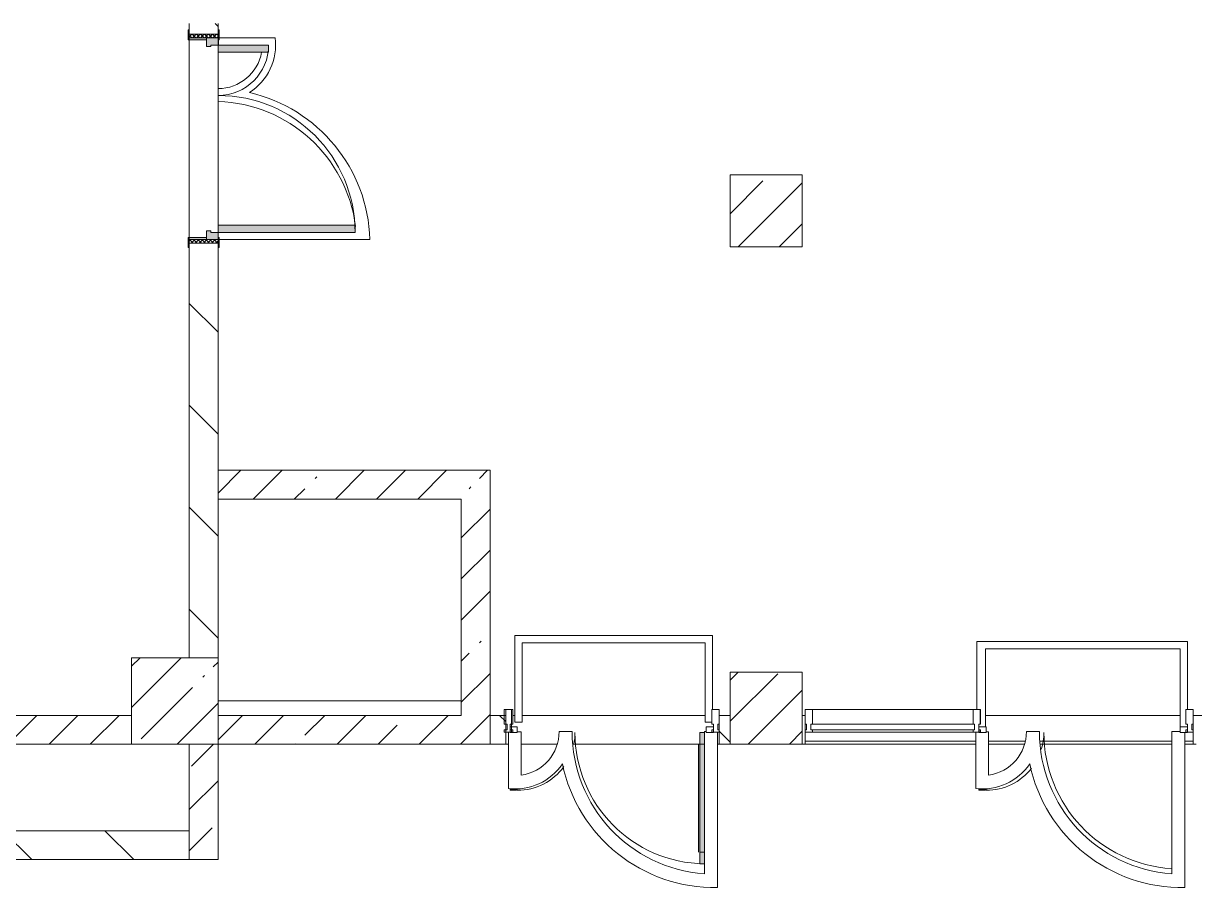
# Model space of a CAD drawing. Header units: millimetres. Extents: x -2911 to 185427, y -8553 to 29000.
# Drawn here: x 123827 to 131947, y 10705 to 16700 of the extents above; entities that cross this region are included whole.
import ezdxf

# ---------------------------------------------------------------- set-up
doc = ezdxf.new("R2010")
doc.units = ezdxf.units.MM
for name, color, linetype, lineweight, true_color in [('A-DETL-GENF-4', 7, 'Continuous', 5, 0xe2e2e2), ('A-DETL-GENF-5', 7, 'Continuous', 5, 0xaaaaaa), ('A-DOOR-2', 7, 'Continuous', 5, 0xaaaaaa), ('A-DOOR-3', 7, 'Continuous', 5, 0xe2e2e2), ('A-DOOR-FRAM-2', 7, 'Continuous', 5, 0xe2e2e2), ('A-DOOR-FRAM-3', 7, 'Continuous', 5, 0xaaaaaa), ('A-FLOR-2', 7, 'Continuous', 5, 0xaaaaaa)]:
    doc.layers.add(name, color=color, linetype=linetype, lineweight=lineweight, true_color=true_color)
for name, color, linetype, lineweight in [('A-GLAZ-CURT-3', 7, 'Continuous', 5), ('A-GLAZ-CWMG-4', 7, 'Continuous', 5), ('A-WALL', 7, 'Continuous', 9), ('I-WALL-3', 7, 'Continuous', 5), ('S-COLS-2', 7, 'Continuous', 5)]:
    doc.layers.add(name, color=color, linetype=linetype, lineweight=lineweight)
pattern_1 = [(135, (58417.4, 0), (-353.5534, -353.5534), [])]
pattern_2 = [(45, (58417.4, 0), (-285.1231, 285.1231), []), (45, (58702.5, 0), (-285.1231, 285.1231), [504.031, -100.806, 16.764, -84.042])]

# ---------------------------------------------------------------- blocks, each defined once
blk = doc.blocks.new('BSC_Колонна _Прямоугольная - 600х600-23205240-2_9_1_птичка')
at = {"layer": 'S-COLS-2'}
h = blk.add_hatch(dxfattribs=at)
h.set_pattern_fill('FP_118', color=256, style=0, pattern_type=2)
h.set_pattern_definition([(45, (-66460, -12000), (-285.1231, 285.1231), []), (45, (-66174.88, -12000), (-285.1231, 285.1231), [504.031, -100.806, 16.764, -84.042])])
h.paths.add_polyline_path([(-300, -300), (300, -300), (300, 300), (-300, 300)])
for p, q in [((300, 300), (-300, 300)), ((-300, 300), (-300, -300)), ((300, -300), (300, 300)), ((-300, -300), (300, -300))]:
    blk.add_line(p, q, dxfattribs=at)
blk = doc.blocks.new('110_Дверь_СКБ_2Ст - Д-6_л__ ДОО_Дв_1450x2100h_Дверь из раздевальной в коридор-V192-2_9_1_птичка')
at = {"layer": 'A-DOOR-2'}
h = blk.add_hatch(dxfattribs=at)
h.set_pattern_fill('FP_137', color=256, style=0, pattern_type=2)
h.set_pattern_definition([(135, (1576.41, 164.685), (-14.14214, -14.14214), []), (225, (1576.41, 164.685), (14.14214, -14.14214), [])])
h.paths.add_polyline_path([(737.5, 100), (712.5, 100), (712.5, -100), (737.5, -100)])
at = {"layer": 'A-DOOR-3'}
for points in [[(662.5, 100), (662.5, 1050), (612.5, 1050), (612.5, 100)], [(-587.5, 100), (-587.5, 450), (-637.5, 450), (-637.5, 100)]]:
    blk.add_hatch(color=256, dxfattribs=at).paths.add_polyline_path(points)
h = blk.add_hatch(color=256, dxfattribs=at)
h.paths.add_polyline_path([(712.5, 100), (662.5, 100), (662.5, 50), (652.5, 50), (652.5, 20), (712.5, 20)])
h.paths.add_polyline_path([(-627.5, 20), (-627.5, 50), (-637.5, 50), (-637.5, 100), (-687.5, 100), (-687.5, 20)])
at = {"layer": 'A-DOOR-FRAM-2'}
for points in [[(-672.5, 100), (-672.5, 108), (-742.5, 108), (-742.5, 100)], [(767.5, 100), (767.5, 108), (697.5, 108), (697.5, 100)], [(-672.5, 20), (-687.5, 20), (-687.5, -100), (-672.5, -94.3)], [(712.5, 20), (697.5, 20), (697.5, -100), (712.5, -100)], [(-672.5, -100), (-742.5, -100), (-742.5, -108), (-672.5, -108)], [(767.5, -108), (767.5, -100), (697.5, -100), (697.5, -108)]]:
    blk.add_hatch(color=256, dxfattribs=at).paths.add_polyline_path(points)
at = {"layer": 'A-DOOR-FRAM-3'}
h = blk.add_hatch(dxfattribs=at)
h.set_pattern_fill('FP_138', color=256, style=0, pattern_type=2)
h.set_pattern_definition([(45, (-546.384, 164.685), (-14.1421, 14.1421), []), (135, (-546.384, 164.685), (-14.1421, -14.1421), [])])
h.paths.add_polyline_path([(-687.5, -94.3), (-687.5, 100), (-712.5, 100), (-712.5, -100), (-687.5, -100)])
at = {"layer": 'A-DOOR-2'}
for p, q in [((662.5, 1050), (612.5, 1050)), ((612.5, 1050), (612.5, 100)), ((662.5, 100), (662.5, 1050)), ((-637.5, 450), (-637.5, 100)), ((-587.5, 450), (-637.5, 450)), ((-587.5, 100), (-587.5, 450)), ((-637.5, 100), (-587.5, 100)), ((612.5, 100), (662.5, 100))]:
    blk.add_line(p, q, dxfattribs=at)
for centre, radius, start, end in [((662.5, 100), 950, 90, 180), ((-637.5, 100), 350, 360, 90)]:
    blk.add_arc(centre, radius, start, end, dxfattribs=at)
at = {"layer": 'A-DOOR-FRAM-3'}
for p, q in [((-672.5, 108), (-742.5, 108)), ((-742.5, 108), (-742.5, 100)), ((-742.5, 100), (-672.5, 100)), ((-687.5, 100), (-712.5, 100)), ((-712.5, 100), (-712.5, -100)), ((-637.5, 100), (-687.5, 100)), ((-687.5, 100), (-687.5, 20)), ((-687.5, -100), (-687.5, 100)), ((-672.5, 100), (-672.5, 108)), ((-637.5, 50), (-637.5, 100)), ((662.5, 100), (662.5, 50)), ((712.5, 100), (662.5, 100)), ((767.5, 108), (697.5, 108)), ((697.5, 108), (697.5, 100)), ((697.5, 100), (767.5, 100)), ((712.5, 20), (712.5, 100)), ((737.5, 100), (712.5, 100)), ((712.5, 100), (712.5, -100)), ((737.5, -100), (737.5, 100)), ((767.5, 100), (767.5, 108)), ((-687.5, 20), (-627.5, 20)), ((-672.5, 20), (-687.5, 20)), ((-687.5, 20), (-687.5, -100)), ((-672.5, -100), (-672.5, 20)), ((-627.5, 50), (-637.5, 50)), ((-627.5, 20), (-627.5, 50)), ((662.5, 50), (652.5, 50)), ((652.5, 50), (652.5, 20)), ((652.5, 20), (712.5, 20)), ((712.5, 20), (697.5, 20)), ((697.5, 20), (697.5, -100)), ((712.5, -100), (712.5, 20)), ((-672.5, -100), (-742.5, -100)), ((-742.5, -100), (-742.5, -108)), ((-742.5, -108), (-672.5, -108)), ((-712.5, -100), (-687.5, -100)), ((-687.5, -100), (-672.5, -100)), ((-672.5, -108), (-672.5, -100)), ((697.5, -100), (712.5, -100)), ((767.5, -100), (697.5, -100)), ((697.5, -100), (697.5, -108)), ((697.5, -108), (767.5, -108)), ((712.5, -100), (737.5, -100)), ((767.5, -108), (767.5, -100))]:
    blk.add_line(p, q, dxfattribs=at)
blk = doc.blocks.new('BSC_Колонна _Прямоугольная - 500х500-V241-2_9_1_птичка')
at = {"layer": 'S-COLS-2'}
h = blk.add_hatch(dxfattribs=at)
h.set_pattern_fill('FP_174', color=256, style=0, pattern_type=2)
h.set_pattern_definition([(45, (-70560, -15400), (-285.1231, 285.1231), []), (45, (-70274.88, -15400), (-285.1231, 285.1231), [504.031, -100.806, 16.764, -84.042])])
h.paths.add_polyline_path([(-250, -250), (250, -250), (250, 250), (-250, 250)])
for p, q in [((250, 250), (-250, 250)), ((-250, 250), (-250, -250)), ((250, -250), (250, 250)), ((-250, -250), (250, -250))]:
    blk.add_line(p, q, dxfattribs=at)
blk = doc.blocks.new('Прямоугольный импост - Импост структурный с накладкой - 160мм Темный-33326475-2_9_1_птичка')
at = {"layer": 'A-GLAZ-CWMG-4'}
for p, q in [((-50, 40), (-50, 140)), ((-50, 140), (0, 140)), ((0, 140), (0, 40)), ((-40, 40), (-50, 40)), ((-50, -17), (-50, 0)), ((-50, 0), (-40, 0)), ((-40, 0), (-40, 40)), ((-10, 40), (-10, 0)), ((0, 40), (-10, 40)), ((-10, 0), (0, 0)), ((0, 0), (0, -17)), ((0, -17), (-50, -17))]:
    blk.add_line(p, q, dxfattribs=at)
blk = doc.blocks.new('Дверь_Витражная_остекление_ - ВВ-6 остекление-32274838-2_9_1_птичка')
at = {"layer": 'A-DETL-GENF-4'}
for points in [[(-610, 930), (-642.6, 930), (-642.6, 20), (-610, 20), (-610, 579)], [(705, 420), (660, 420), (660, 410.2), (705, 410.4)]]:
    blk.add_hatch(color=256, dxfattribs=at).paths.add_polyline_path(points)
at = {"layer": 'A-DETL-GENF-5'}
for p, q in [((-642.6, 930), (-610, 930)), ((-610, 930), (-642.6, 930)), ((-610, 930), (-610, 20)), ((-610, 20), (-610, 930)), ((-642.6, 850), (-610, 850)), ((-601, 850), (-601, 100)), ((705, 420), (660, 420)), ((660, 420), (660, 410.2)), ((705, 420), (660, 420)), ((660, 420), (660, 410.2)), ((705, 420), (705, 408.4)), ((705, 408.4), (705, 420)), ((-642.6, 100), (-610, 100)), ((-610, 20), (-642.6, 20)), ((-642.6, 20), (-610, 20))]:
    blk.add_line(p, q, dxfattribs=at)
at = {"layer": 'A-DOOR-2'}
for p, q in [((655, 420), (655, 410.4)), ((-655, 20), (-705, 20)), ((-705, 20), (-705, -20)), ((-655, -20), (-655, 20)), ((705, 20), (655, 20)), ((655, 20), (655, -20)), ((705, -20), (705, 20)), ((-705, -20), (-655, -20)), ((655, -20), (705, -20))]:
    blk.add_line(p, q, dxfattribs=at)
for centre, radius, start, end in [((-655, 20), 910, 360, 89.20859), ((655, 20), 400, 90, 143.87233), ((655, 20), 400, 168.59224, 180)]:
    blk.add_arc(centre, radius, start, end, dxfattribs=at)
blk = doc.blocks.new('Прямоугольный импост - Импост структурный с накладкой - 160мм Темный-33326241-2_9_1_птичка')
at = {"layer": 'A-GLAZ-CWMG-4'}
for p, q in [((-25, 40), (-25, 140)), ((-25, 140), (25, 140)), ((25, 140), (25, 40)), ((-15, 40), (-25, 40)), ((-25, -17), (-25, 0)), ((-25, 0), (-15, 0)), ((-15, 0), (-15, 40)), ((15, 40), (15, 0)), ((25, 40), (15, 40)), ((15, 0), (25, 0)), ((25, 0), (25, -17)), ((25, -17), (-25, -17))]:
    blk.add_line(p, q, dxfattribs=at)
blk = doc.blocks.new('Прямоугольный импост - Импост структурный с накладкой - 160мм Темный-33326242-2_9_1_птичка')
at = {"layer": 'A-GLAZ-CWMG-4'}
for p, q in [((0, 140), (-50, 140)), ((-50, 140), (-50, 40)), ((0, 40), (0, 140)), ((-50, 40), (-40, 40)), ((-40, 0), (-50, 0)), ((-50, 0), (-50, -17)), ((-40, 40), (-40, 0)), ((-10, 0), (-10, 40)), ((-10, 40), (0, 40)), ((0, 0), (-10, 0)), ((0, -17), (0, 0)), ((-50, -17), (0, -17))]:
    blk.add_line(p, q, dxfattribs=at)
blk = doc.blocks.new('Прямоугольный импост - Импост структурный с накладкой - 160мм Темный-33326237-2_9_1_птичка')
at = {"layer": 'A-GLAZ-CWMG-4'}
for p, q in [((-50, 40), (-50, 140)), ((-50, 140), (0, 140)), ((0, 140), (0, 40)), ((-40, 40), (-50, 40)), ((-50, -17), (-50, 0)), ((-50, 0), (-40, 0)), ((-40, 0), (-40, 40)), ((-10, 40), (-10, 0)), ((0, 40), (-10, 40)), ((-10, 0), (0, 0)), ((0, 0), (0, -17)), ((0, -17), (-50, -17))]:
    blk.add_line(p, q, dxfattribs=at)
blk = doc.blocks.new('Дверь_Витражная_остекление_ - В-18-32468702-2_9_1_птичка')
at = {"layer": 'A-DETL-GENF-4'}
blk.add_hatch(color=256, dxfattribs=at).paths.add_polyline_path([(677.5, 420), (683.2, 410.4), (722.5, 410.4), (722.5, 420), (683.2, 420)])
at = {"layer": 'A-DETL-GENF-5'}
for p, q in [((722.5, 420), (677.5, 420)), ((677.5, 420), (677.5, 409.8)), ((722.5, 420), (677.5, 420)), ((677.5, 420), (677.5, 409.8)), ((722.5, 420), (722.5, 408.9)), ((722.5, 408.9), (722.5, 420))]:
    blk.add_line(p, q, dxfattribs=at)
at = {"layer": 'A-DOOR-2'}
for p, q in [((672.5, 420), (672.5, 409.2)), ((-672.5, 20), (-722.5, 20)), ((-722.5, 20), (-722.5, -20)), ((-672.5, -20), (-672.5, 20)), ((722.5, 20), (672.5, 20)), ((672.5, 20), (672.5, -20)), ((722.5, -20), (722.5, 20)), ((-722.5, -20), (-672.5, -20)), ((672.5, -20), (722.5, -20))]:
    blk.add_line(p, q, dxfattribs=at)
for centre, radius, start, end in [((-672.5, 20), 945, 360, 86.42063), ((672.5, 20), 400, 90, 141.82821), ((672.5, 20), 400, 163.22836, 180)]:
    blk.add_arc(centre, radius, start, end, dxfattribs=at)
blk = doc.blocks.new('Системная панель - Стекло - 40мм-32468815-2_9_1_птичка')
at = {"layer": 'A-GLAZ-CURT-3'}
for p, q in [((567, 0), (-567, 0)), ((-567, 0), (-567, -40)), ((567, -40), (567, 0)), ((-567, -40), (567, -40))]:
    blk.add_line(p, q, dxfattribs=at)
blk = doc.blocks.new('Прямоугольный импост - Импост структурный с накладкой - 160мм Темный-33326239-2_9_1_птичка')
at = {"layer": 'A-GLAZ-CWMG-4'}
for p, q in [((-25, 40), (-25, 140)), ((-25, 140), (25, 140)), ((25, 140), (25, 40)), ((-15, 40), (-25, 40)), ((-25, -17), (-25, 0)), ((-25, 0), (-15, 0)), ((-15, 0), (-15, 40)), ((15, 40), (15, 0)), ((25, 40), (15, 40)), ((15, 0), (25, 0)), ((25, 0), (25, -17)), ((25, -17), (-25, -17))]:
    blk.add_line(p, q, dxfattribs=at)
blk = doc.blocks.new('Прямоугольный импост - Импост структурный с накладкой - 160мм Темный-32468813-2_9_1_птичка')
at = {"layer": 'A-GLAZ-CWMG-4'}
for p, q in [((70880, 11940), (71994, 11940)), ((70880, 11783), (71994, 11783))]:
    blk.add_line(p, q, dxfattribs=at)

msp = doc.modelspace()

# ---------------------------------------------------------------- hatches: boundary and pattern name
at = {"layer": 'I-WALL-3'}
h = msp.add_hatch(dxfattribs=at)
h.set_pattern_fill('FP_131', color=256, style=0, pattern_type=2)
h.set_pattern_definition(pattern_1)
h.paths.add_polyline_path([(124977.4, 12300), (125177.4, 12300), (125177.4, 15175), (124977.4, 15175), (124977.4, 13534.8)])
h.paths.add_polyline_path([(125177.4, 16625), (125177.4, 16700), (124977.4, 16700), (124983.1, 16625)])
h.paths.add_polyline_path([(125039.5, 17300), (125177.4, 17300), (125177.4, 22700), (124977.4, 22700), (124977.4, 17300)])
h.paths.add_polyline_path([(125177.4, 23300), (125177.4, 24050), (124977.4, 24050), (124977.4, 23300)])
h.paths.add_polyline_path([(125177.4, 25950), (125177.4, 26500), (124977.4, 26500), (124977.4, 25950)])
h = msp.add_hatch(dxfattribs=at)
h.set_pattern_fill('FP_128', color=256, style=0, pattern_type=2)
h.set_pattern_definition(pattern_2)
h.paths.add_polyline_path([(126862.4, 13400), (127062.4, 13400), (127062.4, 13600), (125177.4, 13600), (125177.4, 13400), (125910.7, 13400)])
h = msp.add_hatch(dxfattribs=at)
h.set_pattern_fill('FP_128', color=256, style=0, pattern_type=2)
h.set_pattern_definition(pattern_2)
h.paths.add_polyline_path([(126862.4, 11700), (127062.4, 11700), (127062.4, 13400), (126862.4, 13400), (126862.4, 11799.5)])
h = msp.add_hatch(dxfattribs=at)
h.set_pattern_fill('FP_128', color=256, style=0, pattern_type=2)
h.set_pattern_definition(pattern_2)
h.paths.add_polyline_path([(114117.4, 11700), (118577.4, 11700), (118577.4, 11900), (113177.4, 11900), (113177.4, 11700), (113917.4, 11700)])
h.paths.add_polyline_path([(120345.5, 11700), (124577.4, 11700), (124577.4, 11900), (119177.4, 11900), (119177.4, 11700), (119777.4, 11700)])
h = msp.add_hatch(dxfattribs=at)
h.set_pattern_fill('FP_128', color=256, style=0, pattern_type=2)
h.set_pattern_definition(pattern_2)
h.paths.add_polyline_path([(125910.7, 11700), (126862.4, 11700), (126862.4, 11900), (125177.4, 11900), (125177.4, 11700)])
h = msp.add_hatch(dxfattribs=at)
h.set_pattern_fill('FP_131', color=256, style=0, pattern_type=2)
h.set_pattern_definition(pattern_1)
h.paths.add_polyline_path([(127062.4, 11700), (127171.4, 11700), (127171.4, 11900), (127062.4, 11900), (127062.4, 11799.5)])
h.paths.add_polyline_path([(133897.4, 11700), (133897.4, 11900), (131937.4, 11900), (131937.4, 11700), (133330.8, 11700)])
h.paths.add_polyline_path([(128727.4, 11700), (128727.4, 11900), (128651.4, 11900), (128651.4, 11700), (128693.2, 11700)])
h.paths.add_polyline_path([(129247.4, 11700), (129247.4, 11900), (129227.4, 11900), (129227.4, 11700)])
h = msp.add_hatch(dxfattribs=at)
h.set_pattern_fill('FP_128', color=256, style=0, pattern_type=2)
h.set_pattern_definition(pattern_2)
h.paths.add_polyline_path([(124977.4, 10900), (125177.4, 10900), (125177.4, 11700), (124977.4, 11700), (124977.4, 11100)])
h = msp.add_hatch(dxfattribs=at)
h.set_pattern_fill('FP_131', color=256, style=0, pattern_type=2)
h.set_pattern_definition(pattern_1)
h.paths.add_polyline_path([(124977.4, 10900), (124977.4, 11100), (120577.4, 11100), (120577.4, 10900), (122200.6, 10900)])
at = {"layer": 'S-COLS-2'}
h = msp.add_hatch(dxfattribs=at)
h.set_pattern_fill('FP_128', color=256, style=0, pattern_type=2)
h.set_pattern_definition(pattern_2)
h.paths.add_polyline_path([(128727.4, 11700), (129227.4, 11700), (129227.4, 12200), (128727.4, 12200), (128727.4, 11799.5)])

# ---------------------------------------------------------------- linework, layer by layer
at = {"layer": 'A-FLOR-2'}
for p, q in [((125180.4, 16585), (125180.4, 16550)), ((125573.5, 16600), (125185.4, 16600)), ((125177.4, 16248.1), (125177.4, 16158)), ((125185.4, 15201.1), (126229.8, 15201.1)), ((128604.2, 12453), (127234.2, 12453)), ((127234.2, 12453), (127234.2, 11853)), ((128604.2, 11940), (128604.2, 12453)), ((127284.2, 11853), (127284.2, 12403)), ((127284.2, 12403), (128554.2, 12403)), ((128554.2, 12403), (128554.2, 11853)), ((131897.9, 12412.4), (130438.1, 12412.4)), ((130438.1, 12412.4), (130438.1, 11940)), ((130498.1, 11820), (130498.1, 12362.4)), ((130498.1, 12362.4), (131847.9, 12362.4)), ((131847.9, 12362.4), (131847.9, 11820)), ((131897.9, 11940), (131897.9, 12412.4)), ((126862.4, 12000), (125177.4, 12000)), ((127189.8, 11783), (127189.8, 11392.1)), ((127234.2, 11853), (127284.2, 11853)), ((127279.3, 11785.1), (127251.4, 11785.1)), ((127279.3, 11485.1), (127279.3, 11785.1)), ((127631.4, 11788.1), (127541.7, 11788.1)), ((128561.4, 11788.1), (128549, 11788.1)), ((128549, 11788.1), (128549, 10800.5)), ((128554.2, 11853), (128601.4, 11853)), ((128638.8, 10705.4), (128638.8, 11783)), ((130429.8, 11783), (130429.8, 11392.1)), ((130519.3, 11785.1), (130502.4, 11785.1)), ((130519.3, 11485.1), (130519.3, 11785.1)), ((130871.4, 11788.1), (130781.7, 11788.1)), ((131847.4, 11788.1), (131789, 11788.1)), ((131789, 11788.1), (131789, 10800.5)), ((131878.8, 10705.4), (131878.8, 11780)), ((127189.8, 11700), (127171.4, 11700)), ((128651.4, 11700), (128638.8, 11700)), ((129247.4, 11720), (130429.8, 11720)), ((130429.8, 11700), (129247.4, 11700)), ((130519.3, 11720), (130773.5, 11720)), ((130875, 11720), (131789, 11720)), ((131878.8, 11720), (131937.4, 11720)), ((131937.4, 11700), (131878.8, 11700))]:
    msp.add_line(p, q, dxfattribs=at)
for centre, radius, start, end in [((125181.2, 16553.3), 395, 302.61833, 6.79242), ((125177.4, 16554.3), 306.2, 270, 349.74815), ((125151.2, 15169.3), 1079, 1.68848, 76.98917), ((125147.4, 15168.2), 990.3, 7.11312, 88.26401), ((127235.5, 11788.1), 306.2, 278.22053, 360), ((128621.6, 11788.1), 990.3, 180, 265.79425), ((130475.5, 11788.1), 306.2, 278.22053, 360), ((131861.6, 11788.1), 990.3, 180, 265.79425), ((127236.6, 11784.3), 395, 263.20758, 326.07537), ((128620.6, 11784.3), 1079, 191.7891, 270.96685), ((130476.6, 11784.3), 395, 263.20758, 326.07537), ((131860.6, 11784.3), 1079, 191.7891, 270.96685)]:
    msp.add_arc(centre, radius, start, end, dxfattribs=at)
at = {"layer": 'A-WALL'}
for p, q in [((127062.4, 11700), (127062.4, 11900)), ((124977.4, 10900), (124977.4, 11100))]:
    msp.add_line(p, q, dxfattribs=at)
at = {"layer": 'I-WALL-3'}
for p, q in [((124977.4, 16700), (124977.4, 16655)), ((125177.4, 16655), (125177.4, 16700)), ((124977.4, 15215), (124977.4, 16585)), ((125177.4, 16500), (125177.4, 16248.1)), ((125177.4, 16158), (125177.4, 15300)), ((124977.4, 15145), (124977.4, 12300)), ((125177.4, 12300), (125177.4, 15145)), ((127062.4, 13600), (125177.4, 13600)), ((127062.4, 11900), (127062.4, 13600)), ((125177.4, 13400), (126862.4, 13400)), ((126862.4, 13400), (126862.4, 11900)), ((124577.4, 11900), (119177.4, 11900)), ((126862.4, 11900), (125177.4, 11900)), ((127171.4, 11900), (127062.4, 11900)), ((127171.4, 11700), (127171.4, 11900)), ((127221.4, 11900), (127234.2, 11900)), ((127284.2, 11900), (128554.2, 11900)), ((128727.4, 11900), (128651.4, 11900)), ((128651.4, 11900), (128651.4, 11700)), ((128727.4, 11700), (128727.4, 11900)), ((129247.4, 11900), (129227.4, 11900)), ((129227.4, 11900), (129227.4, 11700)), ((129247.4, 11700), (129247.4, 11900)), ((130498.1, 11900), (131847.9, 11900)), ((133897.4, 11900), (131937.4, 11900)), ((131937.4, 11900), (131937.4, 11700)), ((122877.4, 11700), (124577.4, 11700)), ((124977.4, 11700), (124977.4, 11100)), ((125177.4, 10900), (125177.4, 11700)), ((125177.4, 11700), (127171.4, 11700)), ((127527.2, 11700), (127279.3, 11700)), ((128549, 11700), (127636.1, 11700)), ((128651.4, 11700), (128727.4, 11700)), ((129247.4, 11700), (129227.4, 11700)), ((130767.2, 11700), (130519.3, 11700)), ((131789, 11700), (130876.1, 11700)), ((131957.4, 11700), (131937.4, 11700)), ((124977.4, 11100), (122877.4, 11100)), ((120377.4, 10900), (125177.4, 10900))]:
    msp.add_line(p, q, dxfattribs=at)
at = {"layer": 'S-COLS-2'}
for p, q in [((129227.4, 12200), (128727.4, 12200)), ((128727.4, 12200), (128727.4, 11900)), ((129227.4, 11900), (129227.4, 12200)), ((128727.4, 11900), (128727.4, 11700)), ((129227.4, 11700), (129227.4, 11900)), ((128727.4, 11700), (129227.4, 11700))]:
    msp.add_line(p, q, dxfattribs=at)

# ---------------------------------------------------------------- block references
at = {"layer": 'A-DOOR-2'}
for name, p, rotation in [('110_Дверь_СКБ_2Ст - Д-6_л__ ДОО_Дв_1450x2100h_Дверь из раздевальной в коридор-V192-2_9_1_птичка', (125077.4, 15912.5), 269.9999999999999), ('Дверь_Витражная_остекление_ - ВВ-6 остекление-32274838-2_9_1_птичка', (127906.4, 11800), 180), ('Дверь_Витражная_остекление_ - В-18-32468702-2_9_1_птичка', (131174.9, 11800), 180)]:
    msp.add_blockref(name, p, dxfattribs=dict(at, rotation=rotation))
at = {"layer": 'A-GLAZ-CURT-3', "rotation": 180}
msp.add_blockref('Системная панель - Стекло - 40мм-32468815-2_9_1_птичка', (129854.4, 11800), dxfattribs=at)
at = {"layer": 'A-GLAZ-CWMG-4', "extrusion": (0, 0, -1)}
for name, p in [('Прямоугольный импост - Импост структурный с накладкой - 160мм Темный-33326241-2_9_1_птичка', (-127186.4, 11800)), ('Прямоугольный импост - Импост структурный с накладкой - 160мм Темный-33326475-2_9_1_птичка', (-127171.4, 11800)), ('Прямоугольный импост - Импост структурный с накладкой - 160мм Темный-33326237-2_9_1_птичка', (-129247.4, 11800)), ('Прямоугольный импост - Импост структурный с накладкой - 160мм Темный-33326239-2_9_1_птичка', (-130436.4, 11800)), ('Прямоугольный импост - Импост структурный с накладкой - 160мм Темный-33326241-2_9_1_птичка', (-130437.4, 11800))]:
    msp.add_blockref(name, p, dxfattribs=at)
at = {"layer": 'A-GLAZ-CWMG-4'}
for name, p in [('Прямоугольный импост - Импост структурный с накладкой - 160мм Темный-33326242-2_9_1_птичка', (128651.4, 11800)), ('Прямоугольный импост - Импост структурный с накладкой - 160мм Темный-32468813-2_9_1_птичка', (58417.4, 0)), ('Прямоугольный импост - Импост структурный с накладкой - 160мм Темный-33326242-2_9_1_птичка', (131937.4, 11800))]:
    msp.add_blockref(name, p, dxfattribs=at)
at = {"layer": 'S-COLS-2'}
for name, p in [('BSC_Колонна _Прямоугольная - 500х500-V241-2_9_1_птичка', (128977.4, 15400)), ('BSC_Колонна _Прямоугольная - 600х600-23205240-2_9_1_птичка', (124877.4, 12000))]:
    msp.add_blockref(name, p, dxfattribs=at)

doc.saveas('drawing.dxf')
